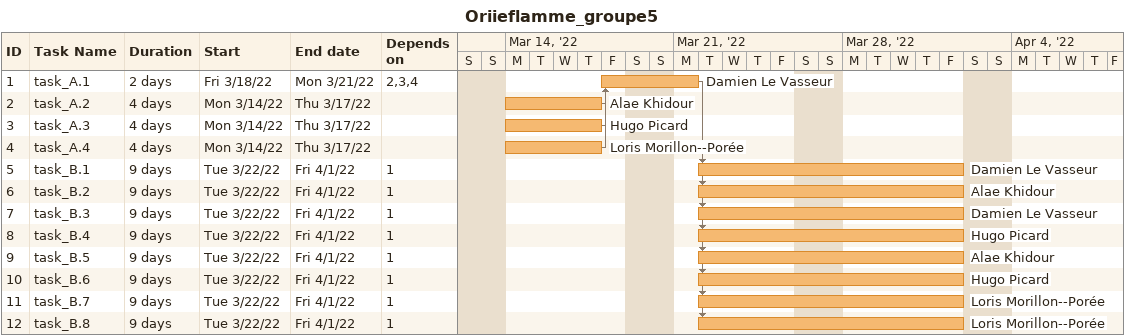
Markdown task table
Oriieflamme_groupe5

| ID | Task | Duration | Start | Finish | Predecessors | Resources |
|---|---|---|---|---|---|---|
| 1 | task_A.1 | 2d | 2022-03-18 | 2022-03-21 | 2, 3, 4 | Damien Le Vasseur |
| 2 | task_A.2 | 4d | 2022-03-14 | 2022-03-17 |  | Alae Khidour |
| 3 | task_A.3 | 4d | 2022-03-14 | 2022-03-17 |  | Hugo Picard |
| 4 | task_A.4 | 4d | 2022-03-14 | 2022-03-17 |  | Loris Morillon--Porée |
| 5 | task_B.1 | 9d | 2022-03-22 | 2022-04-01 | 1 | Damien Le Vasseur |
| 6 | task_B.2 | 9d | 2022-03-22 | 2022-04-01 | 1 | Alae Khidour |
| 7 | task_B.3 | 9d | 2022-03-22 | 2022-04-01 | 1 | Damien Le Vasseur |
| 8 | task_B.4 | 9d | 2022-03-22 | 2022-04-01 | 1 | Hugo Picard |
| 9 | task_B.5 | 9d | 2022-03-22 | 2022-04-01 | 1 | Alae Khidour |
| 10 | task_B.6 | 9d | 2022-03-22 | 2022-04-01 | 1 | Hugo Picard |
| 11 | task_B.7 | 9d | 2022-03-22 | 2022-04-01 | 1 | Loris Morillon--Porée |
| 12 | task_B.8 | 9d | 2022-03-22 | 2022-04-01 | 1 | Loris Morillon--Porée |
